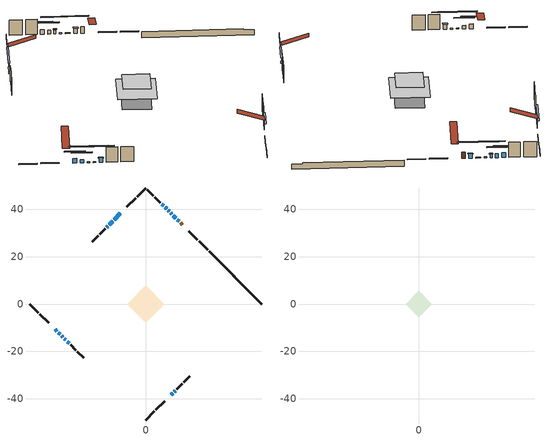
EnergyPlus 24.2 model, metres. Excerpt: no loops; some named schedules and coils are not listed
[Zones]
conditioned space
 floor adiabatic (AdiabaticFloorConstruction): -7.84,0 0,7.84 7.84,0 0,-7.84 z3.05
 floor foundation (Slab1 construction): -5.55,0.27 -0.27,5.55 5.55,-0.27 0.27,-5.55 z-1.37
 wall outside (RimJoist1 construction): 0,-49.04 3.66,-45.38 / -49.04,0 -45.38,-3.66 / 0,49.04 -3.66,45.38 / 26.18,22.86 22.52,26.52 z0.61:0.91
 wall outside (RimJoist2 construction): 4.32,-44.72 7.98,-41.06 / -44.72,-4.32 -41.06,-7.98 / -4.32,44.72 -7.98,41.06 / 21.86,27.18 18.2,30.84 z0.61:0.91
 wall outside (AdiabaticWallConstruction 1): 15.46,33.58 14.78,34.27 z0.61:2.64
 wall outside (AdiabaticWallConstruction): 14.12,34.92 13.38,35.66 / -10.72,38.32 -13.38,35.66 / -38.33,-10.72 -37.59,-11.46 / -14.03,35.01 -15.51,33.53 / -33.18,-15.86 -32.44,-16.6 / 7.55,41.49 6.81,42.23 z0.61:2.08; 10.72,-38.33 11.35,-37.69 / 12,-37.04 12.44,-36.61 z0.61:1.63; -36.93,-12.11 -36.19,-12.85 z0.61:1.65; 12.73,36.32 11.68,37.36 / 11.03,38.01 10.5,38.54 / -35.54,-13.5 -35.01,-14.03 / -34.36,-14.68 -33.83,-15.21 z0.61:0.92; -16.17,32.88 -16.54,32.5 z0.61:2.26; 9.85,39.19 9.47,39.57 z0.61:1.83; 8.81,40.23 8.2,40.84 z0.61:1.81
 wall outside (Wall1 construction): 13.09,-35.95 15.36,-33.68 / -31.78,-17.26 -29.52,-19.53 / -17.2,31.84 -19.47,29.57 / 6.15,42.89 3.88,45.16 z0.61:5.49
 wall outside (Wall2 construction): 16.02,-33.02 18.59,-30.45 / -28.86,-20.18 -26.29,-22.75 / -20.13,28.92 -22.7,26.35 / 3.23,45.82 0.66,48.39 z0.61:5.49
 wall foundation (FoundationWall1 construction): 26.84,22.2,-1.37 26.84,22.2,0.61 46.82,2.22,0.61 46.82,2.22,0.25 49.04,0,0.25 49.04,0,-1.37
 window (WindowConstruction): 14.12,34.92 13.38,35.66 z0.61:2.08
 window (WindowConstruction 6): -10.72,38.32 -13.38,35.66 z0.61:2.08
 window (WindowConstruction 7): 10.72,-38.32 11.35,-37.7 z0.61:1.62
 window (WindowConstruction 8): -38.32,-10.72 -37.59,-11.46 z0.61:2.08
 window (WindowConstruction 9): -36.93,-12.11 -36.19,-12.85 z0.61:1.65
 window (WindowConstruction 12): 12.73,36.32 11.68,37.36 z0.61:0.91
 window (WindowConstruction 13): 11.03,38.02 10.5,38.54 z0.61:0.91
 window (WindowConstruction 14): -35.54,-13.51 -35.01,-14.03 z0.61:0.91
 window (WindowConstruction 15): -34.36,-14.69 -33.84,-15.21 z0.61:0.91
 window (WindowConstruction 1): -14.03,35.01 -15.51,33.53 z0.61:2.08
 window (WindowConstruction 2): 12,-37.04 12.44,-36.61 z0.61:1.62
 window (WindowConstruction 3): -33.18,-15.86 -32.44,-16.6 z0.61:2.08
 window (WindowConstruction 10): -16.17,32.88 -16.54,32.5 z0.61:2.26
 window (WindowConstruction 11): 9.85,39.19 9.47,39.57 z0.61:1.83
 window (WindowConstruction 4): 8.81,40.23 8.2,40.84 z0.61:1.8
 window (WindowConstruction 5): 7.55,41.5 6.81,42.23 z0.61:2.08
 door (Door): 15.46,33.58 14.78,34.27 z0.61:2.64
 ceiling adiabatic (AdiabaticFloorConstruction): 0,-7.84 7.84,0 0,7.84 -7.84,0 z3.05
attic - vented
 floor to conditioned space (Floor1 construction Reversed): -5.54,0 0,5.54 5.54,0 0,-5.54 z5.49
 roof outside (Roof1 construction): 10.06,-38.98,5.49 4.66,-33.58,8.03 3.24,-35,8.03 8.64,-40.4,5.49; -38.98,-10.06,5.49 -33.58,-4.66,8.03 -35,-3.24,8.03 -40.4,-8.64,5.49; -10.06,38.98,5.49 -4.66,33.58,8.03 -3.24,35,8.03 -8.64,40.4,5.49; 16.12,32.92,5.49 10.72,27.52,8.03 12.14,26.1,8.03 17.54,31.5,5.49
shading: 13.24,35.8 14.26,34.78 14.55,35.07 13.53,36.09 z2.28; -15.08,33.96 -9.01,40.03 -9.3,40.32 -15.37,34.25 z4.49; 13.05,-35.99 9.01,-40.03 9.3,-40.32 13.34,-36.28 z4.04; -35.88,-13.16 -40.03,-9.01 -40.32,-9.3 -36.17,-13.45 z4.49; -34.49,-14.55 -38.64,-10.41 -38.93,-10.7 -34.78,-14.85 z4.06; 8.04,41 16.37,32.67 16.66,32.96 8.33,41.29 z6.07; 6.86,42.18 14.67,34.37 14.96,34.66 7.15,42.47 z6.07; -31.37,-17.67 -39.18,-9.86 -39.47,-10.16 -31.66,-17.96 z6.07; -30.19,-18.85 -38,-11.04 -38.29,-11.33 -30.48,-19.14 z6.07; -15.65,33.39 -13.89,35.15 -14.18,35.44 -15.94,33.68 z2.28; 12.58,-36.46 11.86,-37.18 12.15,-37.47 12.87,-36.76 z1.83; -32.3,-16.74 -33.32,-15.72 -33.61,-16.01 -32.59,-17.03 z2.28; -16.69,32.36 -16.02,33.02 -16.31,33.31 -16.98,32.65 z2.46; 9.33,39.71 9.99,39.05 10.28,39.34 9.62,40.01 z2.03; 6.5,42.54 10.52,38.52 10.81,38.82 6.79,42.83 z4.22; 5.1,43.94 9.25,39.79 9.54,40.08 5.4,44.23 z4.49
[Building]
Building 1: Terrain=Suburbs
[Site:Location]
Quebec Intl AP_QC: Latitude {deg}=46.8; Longitude {deg}=-71.38; Time Zone {hr}=-5; Elevation {m}=74; Keep Site Location Information=Yes
[Site:GroundTemperature:Shallow]
0.0108218, -2.24938, -2.43038, -1.3578, 2.94801, 7.23376, 10.9493, 13.303, 13.5029, 11.5886, 7.96783, 3.81355
[Site:WaterMainsTemperature]
Calculation Method=Schedule; Temperature Schedule=mains temperature schedule
[Material] Roughness=Rough; Thermal Absorptance=0.9
Name | Thickness {m} | Conductivity {W/m-K} | Density {kg/m3} | Specific Heat {J/kg-K} | Solar Absorptance | Visible Absorptance
asphalt or fiberglass shingles | 0.00635 | 0.162714 | 1121.4 | 1465.45 | 0.4 | 0.4
ceiling loosefill ins | 0.169333 | 0.0480833 | 16.02 | 1046.75 | 0.7 | 0.7
ceiling stud and cavity | 0.1397 | 0.079977 | 65.682 | 1177.47 | 0.7 | 0.7
concrete 4.0 in. | 0.1016 | 1.803125 | 2242.8 | 837.4 | 0.7 | 0.7
concrete 8.0 in. | 0.2032 | 1.803125 | 2242.8 | 837.4 | 0.7 | 0.7
door material | 0.04445 | 0.0451087 | 512.64 | 1214.23 | 0.7 | 0.7
exterior vertical ins | 0.0483764 | 0.029427 | 32.04 | 1214.23 | 0.7 | 0.7
floor covering | 0.0127 | 0.0433444 | 54.468 | 1339.84 | 0.6 | 0.6
floor rigid ins; wall rigid ins | 0.512978 | 0.029427 | 32.04 | 1214.23 | 0.7 | 0.7
floor stud and cavity | 0.1397 | 1.75129 | 37.0049 | 1207.88 | 0.7 | 0.7
furniture material conditioned space 1 | 0.1524 | 0.115458 | 640.8 | 1214.23 | 0.6 | 0.6
gypsum board | 0.0127 | 0.160291 | 801 | 837.4 | 0.6 | 0.6
gypsum board 1 | 0.0127 | 0.160291 | 801 | 837.4 | 0.7 | 0.7
osb sheathing 0.5 in. | 0.0127 | 0.115458 | 512.64 | 1214.23 | 0.7 | 0.7
osb sheathing 0.75 in. | 0.01905 | 0.115458 | 512.64 | 1214.23 | 0.7 | 0.7
osb sheathing 2.0 in. | 0.0508 | 0.115458 | 512.64 | 1214.23 | 0.7 | 0.7
rim joist stud and cavity | 0.0508 | 0.042578 | 125.044 | 1163.47 | 0.6 | 0.6
rim joist stud and cavity 1 | 0.0508 | 0.0322138 | 125.044 | 1163.47 | 0.6 | 0.6
wall stud and cavity | 0.1397 | 0.0906725 | 139.0536 | 1170.24 | 0.7 | 0.7
wall stud and cavity 1 | 0.1397 | 0.09367 | 139.0536 | 1170.24 | 0.7 | 0.7
wall stud and cavity 2 | 0.0889 | 0.380278 | 52.3479 | 1209.89 | 0.7 | 0.7
wall stud and cavity 3 | 0.0889 | 0.391764 | 83.0341 | 1211.67 | 0.7 | 0.7
wood siding | 0.0254 | 0.102417 | 544.68 | 1172.36 | 0.4 | 0.4
wood siding 1; wood siding 2; wood siding 3 | 0.0254 | 0.102417 | 544.68 | 1172.36 | 0.7 | 0.7
[WindowMaterial:SimpleGlazingSystem]
Name | U-Factor {W/m2-K} | Solar Heat Gain Coefficient
WindowMaterial | 5.45542 | 0.68
WindowMaterial 1 | 4.97506 | 0.58
WindowMaterial 2 | 5.2794 | 0.64
WindowMaterial 3 | 5.67857 | 0.72
WindowMaterial 4 | 5.22717 | 0.63
WindowMaterial 5 | 5.31915 | 0.65
WindowMaterial 6 | 6.70685 | 0.75
WindowMaterial 7 | 6.73808 | 0.74
WindowMaterial 8 | 4.09497 | 0.39
WindowMaterial 9 | 2.76008 | 0.21
[Construction]
AdiabaticFloorConstruction: floor stud and cavity, floor rigid ins, osb sheathing 0.75 in., floor covering
AdiabaticWallConstruction: wood siding 2, wall rigid ins, wall stud and cavity 2, gypsum board
AdiabaticWallConstruction 1: wood siding 3, wall rigid ins, wall stud and cavity 2, gypsum board
Door: door material
Floor1 construction Reversed: gypsum board, ceiling stud and cavity, ceiling loosefill ins
FoundationWall1 construction: concrete 8.0 in., gypsum board 1
furniture construction conditioned space 1: furniture material conditioned space 1
PartitionWallConstruction: gypsum board, wall stud and cavity 3, gypsum board
RimJoist1 construction: wood siding 1, osb sheathing 2.0 in., rim joist stud and cavity
RimJoist2 construction: wood siding 1, osb sheathing 2.0 in., rim joist stud and cavity 1
Roof1 construction: asphalt or fiberglass shingles
Slab1 construction: concrete 4.0 in.
Wall1 construction: wood siding, osb sheathing 0.5 in., wall stud and cavity, gypsum board
Wall2 construction: wood siding, osb sheathing 0.5 in., wall stud and cavity 1, gypsum board
WindowConstruction; WindowConstruction 1; WindowConstruction 3; WindowConstruction 5; WindowConstruction 8: WindowMaterial
WindowConstruction 10: WindowMaterial 6
WindowConstruction 11: WindowMaterial 7
WindowConstruction 12; WindowConstruction 14: WindowMaterial 8
WindowConstruction 13; WindowConstruction 15: WindowMaterial 9
WindowConstruction 2: WindowMaterial 1
WindowConstruction 4: WindowMaterial 2
WindowConstruction 6: WindowMaterial 3
WindowConstruction 7: WindowMaterial 4
WindowConstruction 9: WindowMaterial 5
[Zone] Multiplier=1; Part of Total Floor Area=Yes
Name | Volume {m3}
attic - vented | 25.3944
conditioned space | 450.9
[Space]
Name | Zone | Volume {m3}
attic - vented 1 | attic - vented | 25.3944
conditioned space 1 | conditioned space | 450.9
[ZoneInfiltration:EffectiveLeakageArea]
infil attic - vented 1: Zone or Space=attic - vented 1; Schedule=Always On Discrete; Effective Air Leakage Area {cm2}=2269.29; Stack Coefficient=0.000176994; Wind Coefficient=8.98876e-06
[ZoneMixing]
whole house fan mix: Zone or Space=attic - vented; Schedule=Always On Continuous; Design Flow Rate Calculation Method=Flow/Zone; Design Flow Rate {m3/s}=0; Source Zone or Space=conditioned space
[SurfaceProperty:ExposedFoundationPerimeter]
Slab1: Exposed Perimeter Calculation Method=TotalExposedPerimeter; Total Exposed Perimeter {m}=31.4
[InternalMass] Zone or ZoneList=conditioned space; Space or SpaceList=conditioned space 1
Name | Construction | Surface Area {m2}
furniture mass conditioned space 1 | furniture construction conditioned space 1 | 73.7598
partition wall mass | PartitionWallConstruction | 184.4
[Lights]
interior lighting: Zone or ZoneList or Space or SpaceList=conditioned space 1; Schedule=interior lighting schedule; Design Level Calculation Method=LightingLevel; Lighting Level {W}=343.2; Return Air Fraction=0; Fraction Radiant=0.6; Fraction Visible=0.2; Fraction Replaceable=1
[People]
occupants: Zone or ZoneList or Space or SpaceList=conditioned space 1; Number of People Schedule=occupants schedule; Number of People Calculation Method=People; Number of People=3; Fraction Radiant=0.314171; Sensible Heat Fraction=0.56303; Activity Level Schedule=occupants activity schedule; Carbon Dioxide Generation Rate {m3/s-W}=0; Enable ASHRAE 55 Comfort Warnings=No; Mean Radiant Temperature Calculation Type=EnclosureAveraged
[ElectricEquipment] Zone or ZoneList or Space or SpaceList=conditioned space 1; Design Level Calculation Method=EquipmentLevel
Name | Schedule | Design Level {W} | Fraction Latent | Fraction Radiant | Fraction Lost
clothes dryer | clothes dryer schedule | 140.772 | 0.015 | 0.081 | 0.85
clothes washer | clothes washer schedule | 32.1985 | 0.03 | 0.162 | 0.7
cooking range | cooking range schedule | 215.147 | 0.08 | 0.432 | 0.2
dishwasher | dishwasher schedule | 66.8632 | 0.3 | 0.18 | 0.4
fridge | fridge schedule | 72.9452 | 0 | 0.6 | 0
mech vent house fan | mech vent house fan schedule | 0 | 0 | 0 | 1
mech vent house fan cfis | mech vent house fan cfis schedule | 0 | 0 | 0 | 0
mech vent range fan 0 | mech vent range fan 0 schedule | 57 | 0 | 0 | 1
misc plug loads | misc plug loads schedule | 494.7 | 0.045 | 0.513 | 0.1
whole house fan | Always On Discrete | 0 | 0 | 0 | 1
[OtherEquipment] Zone or ZoneList or Space or SpaceList=conditioned space 1; Design Level Calculation Method=EquipmentLevel
Name | Fuel Type | Schedule | Design Level {W} | Fraction Latent | Fraction Radiant | Fraction Lost
clothes dryer 1 | Electricity | clothes dryer schedule | 0 | 0.015 | 0.081 | 0.85
cooking range 1 | Electricity | cooking range schedule | 0 | 0.08 | 0.432 | 0.2
general water use latent | None | general water use schedule | 62.594 | 1 | 0 | 0
general water use sensible | None | general water use schedule | -61.6891 | 0 | 0.6 | 0
mech vent house fan latent load | None | Always On Discrete | 0 | 1 | 0 | 0
mech vent house fan sensible load | None | Always On Discrete | 0 | 0 | 0 | 0
water heater energy adjustment1 | Electricity | Always On Discrete | 0.01 | 0 | 0 | 1
[ZoneInfiltration:DesignFlowRate] Zone or ZoneList or Space or SpaceList=conditioned space 1; Schedule=Always On Discrete; Design Flow Rate Calculation Method=Flow/Zone; Design Flow Rate {m3/s}=0
infil flow; natural vent flow; whole house fan flow
[ZoneControl:Thermostat]
conditioned space Thermostat: Zone or ZoneList=conditioned space; Control Type Schedule=conditioned space Thermostat Schedule; Control 1=conditioned space temperature setpoint; Temperature Difference Between Cutout And Setpoint {deltaC}=0
[ThermostatSetpoint:DualSetpoint]
conditioned space temperature setpoint: Heating Setpoint Temperature Schedule=heating setpoint; Cooling Setpoint Temperature Schedule=cooling setpoint
[AirLoopHVAC:UnitarySystem]
unit heater unitary system: Control Type=Load; Controlling Zone or Thermostat Location=conditioned space; Dehumidification Control Type=None; Availability Schedule=Always On Discrete; Supply Fan=unit heater supply fan; Fan Placement=BlowThrough; Supply Air Fan Operating Mode Schedule=unit heater auto fan schedule; Heating Coil=unit heater htg coil; DX Heating Coil Sizing Ratio=1; Use DOAS DX Cooling Coil=No; Minimum Supply Air Temperature {C}=2; Latent Load Control=SensibleOnlyLoadControl; Cooling Supply Air Flow Rate Method=None; Heating Supply Air Flow Rate Method=SupplyAirFlowRate; Heating Supply Air Flow Rate {m3/s}=0.00141584; No Load Supply Air Flow Rate Method=SupplyAirFlowRate; No Load Supply Air Flow Rate {m3/s}=0; No Load Supply Air Flow Rate Control Set To Low Speed=Yes; Maximum Supply Air Temperature {C}=48.8889; Maximum Outdoor Dry-Bulb Temperature for Supplemental Heater Operation {C}=21; Ancillary On-Cycle Electric Power {W}=0; Ancillary Off-Cycle Electric Power {W}=0
[Zone equipment]
conditioned space: electric baseboard, unit heater unitary system
[Foundation:Kiva]
Foundation Kiva 1: Initial Indoor Air Temperature {C}=18; Wall Height Above Grade {m}=0.609996; Wall Depth Below Slab {m}=0.2032; Custom Block Material Name 1=exterior vertical ins; Custom Block Depth 1 {m}=1.98001; Custom Block X Position 1 {m}=0.2159; Custom Block Z Position 1 {m}=0
[Foundation:Kiva:Settings]
Soil Conductivity {W/m-K}=0.849921; Soil Density {kg/m3}=1842.3; Soil Specific Heat {J/kg-K}=418.7; Ground Solar Absorptivity=0.9; Ground Thermal Absorptivity=0.9; Ground Surface Roughness {m}=0.03; Far-Field Width {m}=40; Deep-Ground Boundary Condition=ZeroFlux; Deep-Ground Depth {m}=40; Minimum Cell Dimension {m}=0.2; Maximum Cell Growth Coefficient=3; Simulation Timestep=Timestep
[Exterior:Lights]
exterior lighting: Schedule=exterior lighting schedule; Design Level {W}=75.6
[EnergyManagementSystem:Sensor] Output:Variable or Output:Meter Index Key=conditioned space
Name | Output:Variable or Output:Meter
conditioned_space_clg_unmet_s | Zone Cooling Setpoint Not Met Time
conditioned_space_htg_unmet_s | Zone Heating Setpoint Not Met Time
fridge_tin_s; tin_s; tin_s_1 | Zone Mean Air Temperature
tout_s | Zone Outdoor Air Drybulb Temperature
win_s | Zone Air Humidity Ratio
[Schedule:Constant]
Name | Hourly Value
Always On Continuous; mech vent house fan schedule; mech vent house fan cfis schedule; Always On Discrete | 1
occupants activity schedule | 117.228
fridge schedule; unit heater auto fan schedule | 0
[Schedule:Week:Daily]
interior lighting schedule Week Rule - Jan1-Jan27: interior lighting schedule day, interior lighting schedule day, interior lighting schedule day, interior lighting schedule day, interior lighting schedule day, interior lighting schedule day, interior lighting schedule day, interior lighting schedule default day, interior lighting schedule default day, interior lighting schedule default day, interior lighting schedule default day, interior lighting schedule default day
interior lighting schedule Week Rule - Jan28-Feb3: interior lighting schedule day, interior lighting schedule day, interior lighting schedule day, interior lighting schedule day, interior lighting schedule day 1, interior lighting schedule day 1, interior lighting schedule day 1, interior lighting schedule default day, interior lighting schedule default day, interior lighting schedule default day, interior lighting schedule default day, interior lighting schedule default day
interior lighting schedule Week Rule - Feb4-Feb24: interior lighting schedule day 1, interior lighting schedule day 1, interior lighting schedule day 1, interior lighting schedule day 1, interior lighting schedule day 1, interior lighting schedule day 1, interior lighting schedule day 1, interior lighting schedule default day, interior lighting schedule default day, interior lighting schedule default day, interior lighting schedule default day, interior lighting schedule default day
interior lighting schedule Week Rule - Feb25-Mar3: interior lighting schedule day 1, interior lighting schedule day 1, interior lighting schedule day 1, interior lighting schedule day 1, interior lighting schedule day 2, interior lighting schedule day 2, interior lighting schedule day 2, interior lighting schedule default day, interior lighting schedule default day, interior lighting schedule default day, interior lighting schedule default day, interior lighting schedule default day
interior lighting schedule Week Rule - Mar4-Mar31: interior lighting schedule day 2, interior lighting schedule day 2, interior lighting schedule day 2, interior lighting schedule day 2, interior lighting schedule day 2, interior lighting schedule day 2, interior lighting schedule day 2, interior lighting schedule default day, interior lighting schedule default day, interior lighting schedule default day, interior lighting schedule default day, interior lighting schedule default day
interior lighting schedule Week Rule - Apr1-Apr28: interior lighting schedule day 3, interior lighting schedule day 3, interior lighting schedule day 3, interior lighting schedule day 3, interior lighting schedule day 3, interior lighting schedule day 3, interior lighting schedule day 3, interior lighting schedule default day, interior lighting schedule default day, interior lighting schedule default day, interior lighting schedule default day, interior lighting schedule default day
interior lighting schedule Week Rule - Apr29-May5: interior lighting schedule day 3, interior lighting schedule day 3, interior lighting schedule day 4, interior lighting schedule day 4, interior lighting schedule day 4, interior lighting schedule day 4, interior lighting schedule day 4, interior lighting schedule default day, interior lighting schedule default day, interior lighting schedule default day, interior lighting schedule default day, interior lighting schedule default day
interior lighting schedule Week Rule - May6-May26: interior lighting schedule day 4, interior lighting schedule day 4, interior lighting schedule day 4, interior lighting schedule day 4, interior lighting schedule day 4, interior lighting schedule day 4, interior lighting schedule day 4, interior lighting schedule default day, interior lighting schedule default day, interior lighting schedule default day, interior lighting schedule default day, interior lighting schedule default day
interior lighting schedule Week Rule - May27-Jun2: interior lighting schedule day 4, interior lighting schedule day 4, interior lighting schedule day 4, interior lighting schedule day 4, interior lighting schedule day 4, interior lighting schedule day 5, interior lighting schedule day 5, interior lighting schedule default day, interior lighting schedule default day, interior lighting schedule default day, interior lighting schedule default day, interior lighting schedule default day
interior lighting schedule Week Rule - Jun3-Jun30: interior lighting schedule day 5, interior lighting schedule day 5, interior lighting schedule day 5, interior lighting schedule day 5, interior lighting schedule day 5, interior lighting schedule day 5, interior lighting schedule day 5, interior lighting schedule default day, interior lighting schedule default day, interior lighting schedule default day, interior lighting schedule default day, interior lighting schedule default day
interior lighting schedule Week Rule - Jul1-Jul28: interior lighting schedule day 6, interior lighting schedule day 6, interior lighting schedule day 6, interior lighting schedule day 6, interior lighting schedule day 6, interior lighting schedule day 6, interior lighting schedule day 6, interior lighting schedule default day, interior lighting schedule default day, interior lighting schedule default day, interior lighting schedule default day, interior lighting schedule default day
interior lighting schedule Week Rule - Jul29-Aug4: interior lighting schedule day 6, interior lighting schedule day 6, interior lighting schedule day 6, interior lighting schedule day 7, interior lighting schedule day 7, interior lighting schedule day 7, interior lighting schedule day 7, interior lighting schedule default day, interior lighting schedule default day, interior lighting schedule default day, interior lighting schedule default day, interior lighting schedule default day
interior lighting schedule Week Rule - Aug5-Aug25: interior lighting schedule day 7, interior lighting schedule day 7, interior lighting schedule day 7, interior lighting schedule day 7, interior lighting schedule day 7, interior lighting schedule day 7, interior lighting schedule day 7, interior lighting schedule default day, interior lighting schedule default day, interior lighting schedule default day, interior lighting schedule default day, interior lighting schedule default day
interior lighting schedule Week Rule - Aug26-Sep1: interior lighting schedule day 7, interior lighting schedule day 7, interior lighting schedule day 7, interior lighting schedule day 7, interior lighting schedule day 7, interior lighting schedule day 7, interior lighting schedule day 8, interior lighting schedule default day, interior lighting schedule default day, interior lighting schedule default day, interior lighting schedule default day, interior lighting schedule default day
interior lighting schedule Week Rule - Sep2-Sep29: interior lighting schedule day 8, interior lighting schedule day 8, interior lighting schedule day 8, interior lighting schedule day 8, interior lighting schedule day 8, interior lighting schedule day 8, interior lighting schedule day 8, interior lighting schedule default day, interior lighting schedule default day, interior lighting schedule default day, interior lighting schedule default day, interior lighting schedule default day
interior lighting schedule Week Rule - Sep30-Oct6: interior lighting schedule day 8, interior lighting schedule day 9, interior lighting schedule day 9, interior lighting schedule day 9, interior lighting schedule day 9, interior lighting schedule day 9, interior lighting schedule day 9, interior lighting schedule default day, interior lighting schedule default day, interior lighting schedule default day, interior lighting schedule default day, interior lighting schedule default day
interior lighting schedule Week Rule - Oct7-Oct27: interior lighting schedule day 9, interior lighting schedule day 9, interior lighting schedule day 9, interior lighting schedule day 9, interior lighting schedule day 9, interior lighting schedule day 9, interior lighting schedule day 9, interior lighting schedule default day, interior lighting schedule default day, interior lighting schedule default day, interior lighting schedule default day, interior lighting schedule default day
interior lighting schedule Week Rule - Oct28-Nov3: interior lighting schedule day 9, interior lighting schedule day 9, interior lighting schedule day 9, interior lighting schedule day 9, interior lighting schedule day 10, interior lighting schedule day 10, interior lighting schedule day 10, interior lighting schedule default day, interior lighting schedule default day, interior lighting schedule default day, interior lighting schedule default day, interior lighting schedule default day
interior lighting schedule Week Rule - Nov4-Nov24: interior lighting schedule day 10, interior lighting schedule day 10, interior lighting schedule day 10, interior lighting schedule day 10, interior lighting schedule day 10, interior lighting schedule day 10, interior lighting schedule day 10, interior lighting schedule default day, interior lighting schedule default day, interior lighting schedule default day, interior lighting schedule default day, interior lighting schedule default day
interior lighting schedule Week Rule - Nov25-Dec1: interior lighting schedule day 10, interior lighting schedule day 10, interior lighting schedule day 10, interior lighting schedule day 10, interior lighting schedule day 10, interior lighting schedule day 10, interior lighting schedule day 11, interior lighting schedule default day, interior lighting schedule default day, interior lighting schedule default day, interior lighting schedule default day, interior lighting schedule default day
interior lighting schedule Week Rule - Dec2-Dec31: interior lighting schedule day 11, interior lighting schedule day 11, interior lighting schedule day 11, interior lighting schedule day 11, interior lighting schedule day 11, interior lighting schedule day 11, interior lighting schedule day 11, interior lighting schedule default day, interior lighting schedule default day, interior lighting schedule default day, interior lighting schedule default day, interior lighting schedule default day
occupants schedule Week Rule - Jan1-Dec31: occupants schedule day, occupants schedule day, occupants schedule day, occupants schedule day, occupants schedule day, occupants schedule day, occupants schedule day, occupants schedule default day, occupants schedule default day, occupants schedule default day, occupants schedule default day, occupants schedule default day
clothes dryer schedule Week Rule - Jan1-Dec31: clothes dryer schedule day, clothes dryer schedule day, clothes dryer schedule day, clothes dryer schedule day, clothes dryer schedule day, clothes dryer schedule day, clothes dryer schedule day, clothes dryer schedule default day, clothes dryer schedule default day, clothes dryer schedule default day, clothes dryer schedule default day, clothes dryer schedule default day
clothes washer schedule Week Rule - Jan1-Dec31: clothes washer schedule day, clothes washer schedule day, clothes washer schedule day, clothes washer schedule day, clothes washer schedule day, clothes washer schedule day, clothes washer schedule day, clothes washer schedule default day, clothes washer schedule default day, clothes washer schedule default day, clothes washer schedule default day, clothes washer schedule default day
cooking range schedule Week Rule - Jan1-Dec31: cooking range schedule day, cooking range schedule day, cooking range schedule day, cooking range schedule day, cooking range schedule day, cooking range schedule day, cooking range schedule day, cooking range schedule default day, cooking range schedule default day, cooking range schedule default day, cooking range schedule default day, cooking range schedule default day
dishwasher schedule Week Rule - Jan1-Dec31: dishwasher schedule day, dishwasher schedule day, dishwasher schedule day, dishwasher schedule day, dishwasher schedule day, dishwasher schedule day, dishwasher schedule day, dishwasher schedule default day, dishwasher schedule default day, dishwasher schedule default day, dishwasher schedule default day, dishwasher schedule default day
mech vent range fan 0 schedule Week Rule - Jan1-Dec31: mech vent range fan 0 schedule day, mech vent range fan 0 schedule day, mech vent range fan 0 schedule day, mech vent range fan 0 schedule day, mech vent range fan 0 schedule day, mech vent range fan 0 schedule day, mech vent range fan 0 schedule day, mech vent range fan 0 schedule default day, mech vent range fan 0 schedule default day, mech vent range fan 0 schedule default day, mech vent range fan 0 schedule default day, mech vent range fan 0 schedule default day
misc plug loads schedule Week Rule - Jan1-Dec31: misc plug loads schedule day, misc plug loads schedule day, misc plug loads schedule day, misc plug loads schedule day, misc plug loads schedule day, misc plug loads schedule day, misc plug loads schedule day, misc plug loads schedule default day, misc plug loads schedule default day, misc plug loads schedule default day, misc plug loads schedule default day, misc plug loads schedule default day
general water use schedule Week Rule - Jan1-Dec31: general water use schedule day, general water use schedule day, general water use schedule day, general water use schedule day, general water use schedule day, general water use schedule day, general water use schedule day, general water use schedule default day, general water use schedule default day, general water use schedule default day, general water use schedule default day, general water use schedule default day
exterior lighting schedule Week Rule - Jan1-Jan27: exterior lighting schedule day, exterior lighting schedule day, exterior lighting schedule day, exterior lighting schedule day, exterior lighting schedule day, exterior lighting schedule day, exterior lighting schedule day, exterior lighting schedule default day, exterior lighting schedule default day, exterior lighting schedule default day, exterior lighting schedule default day, exterior lighting schedule default day
exterior lighting schedule Week Rule - Jan28-Feb3: exterior lighting schedule day, exterior lighting schedule day, exterior lighting schedule day, exterior lighting schedule day, exterior lighting schedule day 1, exterior lighting schedule day 1, exterior lighting schedule day 1, exterior lighting schedule default day, exterior lighting schedule default day, exterior lighting schedule default day, exterior lighting schedule default day, exterior lighting schedule default day
exterior lighting schedule Week Rule - Feb4-Feb24: exterior lighting schedule day 1, exterior lighting schedule day 1, exterior lighting schedule day 1, exterior lighting schedule day 1, exterior lighting schedule day 1, exterior lighting schedule day 1, exterior lighting schedule day 1, exterior lighting schedule default day, exterior lighting schedule default day, exterior lighting schedule default day, exterior lighting schedule default day, exterior lighting schedule default day
exterior lighting schedule Week Rule - Feb25-Mar3: exterior lighting schedule day 1, exterior lighting schedule day 1, exterior lighting schedule day 1, exterior lighting schedule day 1, exterior lighting schedule day 2, exterior lighting schedule day 2, exterior lighting schedule day 2, exterior lighting schedule default day, exterior lighting schedule default day, exterior lighting schedule default day, exterior lighting schedule default day, exterior lighting schedule default day
exterior lighting schedule Week Rule - Mar4-Mar31: exterior lighting schedule day 2, exterior lighting schedule day 2, exterior lighting schedule day 2, exterior lighting schedule day 2, exterior lighting schedule day 2, exterior lighting schedule day 2, exterior lighting schedule day 2, exterior lighting schedule default day, exterior lighting schedule default day, exterior lighting schedule default day, exterior lighting schedule default day, exterior lighting schedule default day
exterior lighting schedule Week Rule - Apr1-Apr28: exterior lighting schedule day 3, exterior lighting schedule day 3, exterior lighting schedule day 3, exterior lighting schedule day 3, exterior lighting schedule day 3, exterior lighting schedule day 3, exterior lighting schedule day 3, exterior lighting schedule default day, exterior lighting schedule default day, exterior lighting schedule default day, exterior lighting schedule default day, exterior lighting schedule default day
exterior lighting schedule Week Rule - Apr29-May5: exterior lighting schedule day 3, exterior lighting schedule day 3, exterior lighting schedule day 4, exterior lighting schedule day 4, exterior lighting schedule day 4, exterior lighting schedule day 4, exterior lighting schedule day 4, exterior lighting schedule default day, exterior lighting schedule default day, exterior lighting schedule default day, exterior lighting schedule default day, exterior lighting schedule default day
exterior lighting schedule Week Rule - May6-May26: exterior lighting schedule day 4, exterior lighting schedule day 4, exterior lighting schedule day 4, exterior lighting schedule day 4, exterior lighting schedule day 4, exterior lighting schedule day 4, exterior lighting schedule day 4, exterior lighting schedule default day, exterior lighting schedule default day, exterior lighting schedule default day, exterior lighting schedule default day, exterior lighting schedule default day
exterior lighting schedule Week Rule - May27-Jun2: exterior lighting schedule day 4, exterior lighting schedule day 4, exterior lighting schedule day 4, exterior lighting schedule day 4, exterior lighting schedule day 4, exterior lighting schedule day 5, exterior lighting schedule day 5, exterior lighting schedule default day, exterior lighting schedule default day, exterior lighting schedule default day, exterior lighting schedule default day, exterior lighting schedule default day
exterior lighting schedule Week Rule - Jun3-Jun30: exterior lighting schedule day 5, exterior lighting schedule day 5, exterior lighting schedule day 5, exterior lighting schedule day 5, exterior lighting schedule day 5, exterior lighting schedule day 5, exterior lighting schedule day 5, exterior lighting schedule default day, exterior lighting schedule default day, exterior lighting schedule default day, exterior lighting schedule default day, exterior lighting schedule default day
exterior lighting schedule Week Rule - Jul1-Jul28: exterior lighting schedule day 6, exterior lighting schedule day 6, exterior lighting schedule day 6, exterior lighting schedule day 6, exterior lighting schedule day 6, exterior lighting schedule day 6, exterior lighting schedule day 6, exterior lighting schedule default day, exterior lighting schedule default day, exterior lighting schedule default day, exterior lighting schedule default day, exterior lighting schedule default day
exterior lighting schedule Week Rule - Jul29-Aug4: exterior lighting schedule day 6, exterior lighting schedule day 6, exterior lighting schedule day 6, exterior lighting schedule day 7, exterior lighting schedule day 7, exterior lighting schedule day 7, exterior lighting schedule day 7, exterior lighting schedule default day, exterior lighting schedule default day, exterior lighting schedule default day, exterior lighting schedule default day, exterior lighting schedule default day
exterior lighting schedule Week Rule - Aug5-Aug25: exterior lighting schedule day 7, exterior lighting schedule day 7, exterior lighting schedule day 7, exterior lighting schedule day 7, exterior lighting schedule day 7, exterior lighting schedule day 7, exterior lighting schedule day 7, exterior lighting schedule default day, exterior lighting schedule default day, exterior lighting schedule default day, exterior lighting schedule default day, exterior lighting schedule default day
exterior lighting schedule Week Rule - Aug26-Sep1: exterior lighting schedule day 7, exterior lighting schedule day 7, exterior lighting schedule day 7, exterior lighting schedule day 7, exterior lighting schedule day 7, exterior lighting schedule day 7, exterior lighting schedule day 8, exterior lighting schedule default day, exterior lighting schedule default day, exterior lighting schedule default day, exterior lighting schedule default day, exterior lighting schedule default day
[Schedule:Year]
interior lighting schedule: interior lighting schedule Week Rule - Jan1-Jan27, 1, 1, 1, 27, interior lighting schedule Week Rule - Jan28-Feb3, 1, 28, 2, 3, interior lighting schedule Week Rule - Feb4-Feb24, 2, 4, 2, 24, interior lighting schedule Week Rule - Feb25-Mar3, 2, 25, 3, 3, interior lighting schedule Week Rule - Mar4-Mar31, 3, 4, 3, 31, interior lighting schedule Week Rule - Apr1-Apr28, 4, 1, 4, 28, interior lighting schedule Week Rule - Apr29-May5, 4, 29, 5, 5, interior lighting schedule Week Rule - May6-May26, 5, 6, 5, 26, interior lighting schedule Week Rule - May27-Jun2, 5, 27, 6, 2, interior lighting schedule Week Rule - Jun3-Jun30, 6, 3, 6, 30, interior lighting schedule Week Rule - Jul1-Jul28, 7, 1, 7, 28, interior lighting schedule Week Rule - Jul29-Aug4, 7, 29, 8, 4, interior lighting schedule Week Rule - Aug5-Aug25, 8, 5, 8, 25, interior lighting schedule Week Rule - Aug26-Sep1, 8, 26, 9, 1, interior lighting schedule Week Rule - Sep2-Sep29, 9, 2, 9, 29, interior lighting schedule Week Rule - Sep30-Oct6, 9, 30, 10, 6, interior lighting schedule Week Rule - Oct7-Oct27, 10, 7, 10, 27, interior lighting schedule Week Rule - Oct28-Nov3, 10, 28, 11, 3, interior lighting schedule Week Rule - Nov4-Nov24, 11, 4, 11, 24, interior lighting schedule Week Rule - Nov25-Dec1, 11, 25, 12, 1, interior lighting schedule Week Rule - Dec2-Dec31, 12, 2, 12, 31
occupants schedule: occupants schedule Week Rule - Jan1-Dec31, 1, 1, 12, 31
clothes dryer schedule: clothes dryer schedule Week Rule - Jan1-Dec31, 1, 1, 12, 31
clothes washer schedule: clothes washer schedule Week Rule - Jan1-Dec31, 1, 1, 12, 31
cooking range schedule: cooking range schedule Week Rule - Jan1-Dec31, 1, 1, 12, 31
dishwasher schedule: dishwasher schedule Week Rule - Jan1-Dec31, 1, 1, 12, 31
mech vent range fan 0 schedule: mech vent range fan 0 schedule Week Rule - Jan1-Dec31, 1, 1, 12, 31
misc plug loads schedule: misc plug loads schedule Week Rule - Jan1-Dec31, 1, 1, 12, 31
general water use schedule: general water use schedule Week Rule - Jan1-Dec31, 1, 1, 12, 31
exterior lighting schedule: exterior lighting schedule Week Rule - Jan1-Jan27, 1, 1, 1, 27, exterior lighting schedule Week Rule - Jan28-Feb3, 1, 28, 2, 3, exterior lighting schedule Week Rule - Feb4-Feb24, 2, 4, 2, 24, exterior lighting schedule Week Rule - Feb25-Mar3, 2, 25, 3, 3, exterior lighting schedule Week Rule - Mar4-Mar31, 3, 4, 3, 31, exterior lighting schedule Week Rule - Apr1-Apr28, 4, 1, 4, 28, exterior lighting schedule Week Rule - Apr29-May5, 4, 29, 5, 5, exterior lighting schedule Week Rule - May6-May26, 5, 6, 5, 26, exterior lighting schedule Week Rule - May27-Jun2, 5, 27, 6, 2, exterior lighting schedule Week Rule - Jun3-Jun30, 6, 3, 6, 30, exterior lighting schedule Week Rule - Jul1-Jul28, 7, 1, 7, 28, exterior lighting schedule Week Rule - Jul29-Aug4, 7, 29, 8, 4, exterior lighting schedule Week Rule - Aug5-Aug25, 8, 5, 8, 25, exterior lighting schedule Week Rule - Aug26-Sep1, 8, 26, 9, 1, exterior lighting schedule Week Rule - Sep2-Sep29, 9, 2, 9, 29, exterior lighting schedule Week Rule - Sep30-Oct6, 9, 30, 10, 6, exterior lighting schedule Week Rule - Oct7-Oct27, 10, 7, 10, 27, exterior lighting schedule Week Rule - Oct28-Nov3, 10, 28, 11, 3, exterior lighting schedule Week Rule - Nov4-Nov24, 11, 4, 11, 24, exterior lighting schedule Week Rule - Nov25-Dec1, 11, 25, 12, 1, exterior lighting schedule Week Rule - Dec2-Dec31, 12, 2, 12, 31
[Schedule:Compact]
conditioned space Thermostat Schedule: Through: 12/31, For: AllDays, Until: 24:00, 4
mains temperature schedule: Through: 01/01, For: AllDays, Until: 24:00, 5.175, Through: 01/02, For: AllDays, Until: 24:00, 5.10167, Through: 01/03, For: AllDays, Until: 24:00, 5.02889, Through: 01/04, For: AllDays, Until: 24:00, 4.95778, Through: 01/05, For: AllDays, Until: 24:00, 4.88778, Through: 01/06, For: AllDays, Until: 24:00, 4.81833, Through: 01/07, For: AllDays, Until: 24:00, 4.75056, Through: 01/08, For: AllDays, Until: 24:00, 4.68389, Through: 01/09, For: AllDays, Until: 24:00, 4.61833, Through: 01/10, For: AllDays, Until: 24:00, 4.55389, Through: 01/11, For: AllDays, Until: 24:00, 4.49056, Through: 01/12, For: AllDays, Until: 24:00, 4.42889, Through: 01/13, For: AllDays, Until: 24:00, 4.36778, Through: 01/14, For: AllDays, Until: 24:00, 4.30889, Through: 01/15, For: AllDays, Until: 24:00, 4.25056, Through: 01/16, For: AllDays, Until: 24:00, 4.19389, Through: 01/17, For: AllDays, Until: 24:00, 4.13833, Through: 01/18, For: AllDays, Until: 24:00, 4.08444, Through: 01/19, For: AllDays, Until: 24:00, 4.03167, Through: 01/20, For: AllDays, Until: 24:00, 3.98056, Through: 01/21, For: AllDays, Until: 24:00, 3.93056, Through: 01/22, For: AllDays, Until: 24:00, 3.88222, Through: 01/23, For: AllDays, Until: 24:00, 3.835, Through: 01/24, For: AllDays, Until: 24:00, 3.78944, Through: 01/25, For: AllDays, Until: 24:00, 3.74556, Through: 01/26, For: AllDays, Until: 24:00, 3.70278, Through: 01/27, For: AllDays, Until: 24:00, 3.66167, Through: 01/28, For: AllDays, Until: 24:00, 3.62167, Through: 01/29, For: AllDays, Until: 24:00, 3.58389, Through: 01/30, For: AllDays, Until: 24:00, 3.54722, Through: 01/31, For: AllDays, Until: 24:00, 3.51167, Through: 02/01, For: AllDays, Until: 24:00, 3.47833, Through: 02/02, For: AllDays, Until: 24:00, 3.44611, Through: 02/03, For: AllDays, Until: 24:00, 3.41556, Through: 02/04, For: AllDays, Until: 24:00, 3.38667, Through: 02/05, For: AllDays, Until: 24:00, 3.35944, Through: 02/06, For: AllDays, Until: 24:00, 3.33389, Through: 02/07, For: AllDays, Until: 24:00, 3.30944, Through: 02/08, For: AllDays, Until: 24:00, 3.28667, Through: 02/09, For: AllDays, Until: 24:00, 3.26611, Through: 02/10, For: AllDays, Until: 24:00, 3.24667, Through: 02/11, For: AllDays, Until: 24:00, 3.22889, Through: 02/12, For: AllDays, Until: 24:00, 3.21278, Through: 02/13, For: AllDays, Until: 24:00, 3.19833, Through: 02/14, For: AllDays, Until: 24:00, 3.18556, Through: 02/15, For: AllDays, Until: 24:00, 3.17389, Through: 02/16, For: AllDays, Until: 24:00, 3.16444, Through: 02/17, For: AllDays, Until: 24:00, 3.15667, Through: 02/18, For: AllDays, Until: 24:00, 3.15056, Through: 02/19, For: AllDays, Until: 24:00, 3.14556, Through: 02/20, For: AllDays, Until: 24:00, 3.14278, Through: 02/21, For: AllDays, Until: 24:00, 3.14111, Through: 02/22, For: AllDays, Until: 24:00, 3.14167, Through: 02/23, For: AllDays, Until: 24:00, 3.14333, Through: 02/24, For: AllDays, Until: 24:00, 3.14722, Through: 02/25, For: AllDays, Until: 24:00, 3.15222, Through: 02/26, For: AllDays, Until: 24:00, 3.15944, Through: 02/27, For: AllDays, Until: 24:00, 3.16778, Through: 02/28, For: AllDays, Until: 24:00, 3.17778, Through: 03/01, For: AllDays, Until: 24:00, 3.18944, Through: 03/02, For: AllDays, Until: 24:00, 3.20333, Through: 03/03, For: AllDays, Until: 24:00, 3.21833, Through: 03/04, For: AllDays, Until: 24:00, 3.235, Through: 03/05, For: AllDays, Until: 24:00, 3.25333, Through: 03/06, For: AllDays, Until: 24:00, 3.27333, Through: 03/07, For: AllDays, Until: 24:00, 3.29444, Through: 03/08, For: AllDays, Until: 24:00, 3.31778, Through: 03/09, For: AllDays, Until: 24:00, 3.34222, Through: 03/10, For: AllDays, Until: 24:00, 3.36889, Through: 03/11, For: AllDays, Until: 24:00, 3.39667, Through: 03/12, For: AllDays, Until: 24:00, 3.42611, Through: 03/13, For: AllDays, Until: 24:00, 3.45722, Through: 03/14, For: AllDays, Until: 24:00, 3.49, Through: 03/15, For: AllDays, Until: 24:00, 3.52389, Through: 03/16, For: AllDays, Until: 24:00, 3.55944, Through: 03/17, For: AllDays, Until: 24:00, 3.59667, Through: 03/18, For: AllDays, Until: 24:00, 3.63556, Through: 03/19, For: AllDays, Until: 24:00, 3.67556, Through: 03/20, For: AllDays, Until: 24:00, 3.71722, Through: 03/21, For: AllDays, Until: 24:00, 3.76056, Through: 03/22, For: AllDays, Until: 24:00, 3.80556, Through: 03/23, For: AllDays, Until: 24:00, 3.85111, Through: 03/24, For: AllDays, Until: 24:00, 3.89889, Through: 03/25, For: AllDays, Until: 24:00, 3.94778, Through: 03/26, For: AllDays, Until: 24:00, 3.99833, Through: 03/27, For: AllDays, Until: 24:00, 4.05, Through: 03/28, For: AllDays, Until: 24:00, 4.10333, Through: 03/29, For: AllDays, Until: 24:00, 4.15778, Through: 03/30, For: AllDays, Until: 24:00, 4.21333, Through: 03/31, For: AllDays, Until: 24:00, 4.27056, Through: 04/01, For: AllDays, Until: 24:00, 4.32944, Through: 04/02, For: AllDays, Until: 24:00, 4.38889, Through: 04/03, For: AllDays, Until: 24:00, 4.45, Through: 04/04, For: AllDays, Until: 24:00, 4.51222, Through: 04/05, For: AllDays, Until: 24:00, 4.57611, Through: 04/06, For: AllDays, Until: 24:00, 4.64056, Through: 04/07, For: AllDays, Until: 24:00, 4.70667, Through: 04/08, For: AllDays, Until: 24:00, 4.77389, Through: 04/09, For: AllDays, Until: 24:00, 4.84222, Through: 04/10, For: AllDays, Until: 24:00, 4.91167, Through: 04/11, For: AllDays, Until: 24:00, 4.98278, Through: 04/12, For: AllDays, Until: 24:00, 5.05444, Through: 04/13, For: AllDays, Until: 24:00, 5.12722, Through: 04/14, For: AllDays, Until: 24:00, 5.20111, Through: 04/15, For: AllDays, Until: 24:00, 5.27611, Through: 04/16, For: AllDays, Until: 24:00, 5.35167, Through: 04/17, For: AllDays, Until: 24:00, 5.42889, Through: 04/18, For: AllDays, Until: 24:00, 5.50667, Through: 04/19, For: AllDays, Until: 24:00, 5.58556, Through: 04/20, For: AllDays, Until: 24:00, 5.665, Through: 04/21, For: AllDays, Until: 24:00, 5.74611, Through: 04/22, For: AllDays, Until: 24:00, 5.82722, Through: 04/23, For: AllDays, Until: 24:00, 5.91, Through: 04/24, For: AllDays, Until: 24:00, 5.99278, Through: 04/25, For: AllDays, Until: 24:00, 6.07722, Through: 04/26, For: AllDays, Until: 24:00, 6.16167, Through: 04/27, For: AllDays, Until: 24:00, 6.24722, Through: 04/28, For: AllDays, Until: 24:00, 6.33389, Through: 04/29, For: AllDays, Until: 24:00, 6.42056, Through: 04/30, For: AllDays, Until: 24:00, 6.50833, Through: 05/01, For: AllDays, Until: 24:00, 6.59667, Through: 05/02, For: AllDays, Until: 24:00, 6.68556, Through: 05/03, For: AllDays, Until: 24:00, 6.775, Through: 05/04, For: AllDays, Until: 24:00, 6.86556, Through: 05/05, For: AllDays, Until: 24:00, 6.95611, Through: 05/06, For: AllDays, Until: 24:00, 7.04722, Through: 05/07, For: AllDays, Until: 24:00, 7.13889, Through: 05/08, For: AllDays, Until: 24:00, 7.23111, Through: 05/09, For: AllDays, Until: 24:00, 7.32333, Through: 05/10, For: AllDays, Until: 24:00, 7.41667, Through: 05/11, For: AllDays, Until: 24:00, 7.51, Through: 05/12, For: AllDays, Until: 24:00, 7.60389, Through: 05/13, For: AllDays, Until: 24:00, 7.69778, Through: 05/14, For: AllDays, Until: 24:00, 7.79222, Through: 05/15, For: AllDays, Until: 24:00, 7.88667, Through: 05/16, For: AllDays, Until: 24:00, 7.98167, Through: 05/17, For: AllDays, Until: 24:00, 8.07667, Through: 05/18, For: AllDays, Until: 24:00, 8.17167, Through: 05/19, For: AllDays, Until: 24:00, 8.26722, Through: 05/20, For: AllDays, Until: 24:00, 8.36278, Through: 05/21, For: AllDays, Until: 24:00, 8.45833, Through: 05/22, For: AllDays, Until: 24:00, 8.55444, Through: 05/23, For: AllDays, Until: 24:00, 8.65, Through: 05/24, For: AllDays, Until: 24:00, 8.74611, Through: 05/25, For: AllDays, Until: 24:00, 8.84167, Through: 05/26, For: AllDays, Until: 24:00, 8.93722, Through: 05/27, For: AllDays, Until: 24:00, 9.03333, Through: 05/28, For: AllDays, Until: 24:00, 9.12889, Through: 05/29, For: AllDays, Until: 24:00, 9.22389, Through: 05/30, For: AllDays, Until: 24:00, 9.31944, Through: 05/31, For: AllDays, Until: 24:00, 9.41444, Through: 06/01, For: AllDays, Until: 24:00, 9.50944, Through: 06/02, For: AllDays, Until: 24:00, 9.60389, Through: 06/03, For: AllDays, Until: 24:00, 9.69833, Through: 06/04, For: AllDays, Until: 24:00, 9.79278, Through: 06/05, For: AllDays, Until: 24:00, 9.88667, Through: 06/06, For: AllDays, Until: 24:00, 9.98, Through: 06/07, For: AllDays, Until: 24:00, 10.0728, Through: 06/08, For: AllDays, Until: 24:00, 10.1656, Through: 06/09, For: AllDays, Until: 24:00, 10.2578, Through: 06/10, For: AllDays, Until: 24:00, 10.3494, Through: 06/11, For: AllDays, Until: 24:00, 10.4411, Through: 06/12, For: AllDays, Until: 24:00, 10.5317, Through: 06/13, For: AllDays, Until: 24:00, 10.6222, Through: 06/14, For: AllDays, Until: 24:00, 10.7117, Through: 06/15, For: AllDays, Until: 24:00, 10.8006, Through: 06/16, For: AllDays, Until: 24:00, 10.8889, Through: 06/17, For: AllDays, Until: 24:00, 10.9772, Through: 06/18, For: AllDays, Until: 24:00, 11.0639, Through: 06/19, For: AllDays, Until: 24:00, 11.1506, Through: 06/20, For: AllDays, Until: 24:00, 11.2361, Through: 06/21, For: AllDays, Until: 24:00, 11.3211, Through: 06/22, For: AllDays, Until: 24:00, 11.4056, Through: 06/23, For: AllDays, Until: 24:00, 11.4889, Through: 06/24, For: AllDays, Until: 24:00, 11.5711, Through: 06/25, For: AllDays, Until: 24:00, 11.6533, Through: 06/26, For: AllDays, Until: 24:00, 11.7339, Through: 06/27, For: AllDays, Until: 24:00, 11.8139, Through: 06/28, For: AllDays, Until: 24:00, 11.8928, Through: 06/29, For: AllDays, Until: 24:00, 11.9711, Through: 06/30, For: AllDays, Until: 24:00, 12.0483, Through: 07/01, For: AllDays, Until: 24:00, 12.1244, Through: 07/02, For: AllDays, Until: 24:00, 12.1994, Through: 07/03, For: AllDays, Until: 24:00, 12.2733, Through: 07/04, For: AllDays, Until: 24:00, 12.3467, Through: 07/05, For: AllDays, Until: 24:00, 12.4183, Through: 07/06, For: AllDays, Until: 24:00, 12.4894, Through: 07/07, For: AllDays, Until: 24:00, 12.5589, Through: 07/08, For: AllDays, Until: 24:00, 12.6278, Through: 07/09, For: AllDays, Until: 24:00, 12.695, Through: 07/10, For: AllDays, Until: 24:00, 12.7617, Through: 07/11, For: AllDays, Until: 24:00, 12.8267, Through: 07/12, For: AllDays, Until: 24:00, 12.8906, Through: 07/13, For: AllDays, Until: 24:00, 12.9528, Through: 07/14, For: AllDays, Until: 24:00, 13.0144, Through: 07/15, For: AllDays, Until: 24:00, 13.0744, Through: 07/16, For: AllDays, Until: 24:00, 13.1333, Through: 07/17, For: AllDays, Until: 24:00, 13.1906, Through: 07/18, For: AllDays, Until: 24:00, 13.2467, Through: 07/19, For: AllDays, Until: 24:00, 13.3017, Through: 07/20, For: AllDays, Until: 24:00, 13.355, Through: 07/21, For: AllDays, Until: 24:00, 13.4072, Through: 07/22, For: AllDays, Until: 24:00, 13.4578, Through: 07/23, For: AllDays, Until: 24:00, 13.5067, Through: 07/24, For: AllDays, Until: 24:00, 13.5544, Through: 07/25, For: AllDays, Until: 24:00, 13.6011, Through: 07/26, For: AllDays, Until: 24:00, 13.6461, Through: 07/27, For: AllDays, Until: 24:00, 13.6894, Through: 07/28, For: AllDays, Until: 24:00, 13.7317, Through: 07/29, For: AllDays, Until: 24:00, 13.7722, Through: 07/30, For: AllDays, Until: 24:00, 13.8111, Through: 07/31, For: AllDays, Until: 24:00, 13.8489, Through: 08/01, For: AllDays, Until: 24:00, 13.8844, Through: 08/02, For: AllDays, Until: 24:00, 13.9189, Through: 08/03, For: AllDays, Until: 24:00, 13.9522, Through: 08/04, For: AllDays, Until: 24:00, 13.9833, Through: 08/05, For: AllDays, Until: 24:00, 14.0133, Through: 08/06, For: AllDays, Until: 24:00, 14.0411, Through: 08/07, For: AllDays, Until: 24:00, 14.0678, Through: 08/08, For: AllDays, Until: 24:00, 14.0933, Through: 08/09, For: AllDays, Until: 24:00, 14.1167, Through: 08/10, For: AllDays, Until: 24:00, 14.1383, Through: 08/11, For: AllDays, Until: 24:00, 14.1589, Through: 08/12, For: AllDays, Until: 24:00, 14.1772, Through: 08/13, For: AllDays, Until: 24:00, 14.1944, Through: 08/14, For: AllDays, Until: 24:00, 14.21, Through: 08/15, For: AllDays, Until: 24:00, 14.2233, Through: 08/16, For: AllDays, Until: 24:00, 14.2356, Through: 08/17, For: AllDays, Until: 24:00, 14.2461, Through: 08/18, For: AllDays, Until: 24:00, 14.255, Through: 08/19, For: AllDays, Until: 24:00, 14.2622, Through: 08/20, For: AllDays, Until: 24:00, 14.2678, Through: 08/21, For: AllDays, Until: 24:00, 14.2717, Through: 08/22, For: AllDays, Until: 24:00, 14.2739, Through: 08/23, For: AllDays, Until: 24:00, 14.2744, Through: 08/24, For: AllDays, Until: 24:00, 14.2733, Through: 08/25, For: AllDays, Until: 24:00, 14.2711, Through: 08/26, For: AllDays, Until: 24:00, 14.2667, Through: 08/27, For: AllDays, Until: 24:00, 14.2606, Through: 08/28, For: AllDays, Until: 24:00, 14.2528, Through: 08/29, For: AllDays, Until: 24:00, 14.2439, Through: 08/30, For: AllDays, Until: 24:00, 14.2328, Through: 08/31, For: AllDays, Until: 24:00, 14.2206, Through: 09/01, For: AllDays, Until: 24:00, 14.2061, Through: 09/02, For: AllDays, Until: 24:00, 14.1906, Through: 09/03, For: AllDays, Until: 24:00, 14.1728, Through: 09/04, For: AllDays, Until: 24:00, 14.1539, Through: 09/05, For: AllDays, Until: 24:00, 14.1333, Through: 09/06, For: AllDays, Until: 24:00, 14.1111, Through: 09/07, For: AllDays, Until: 24:00, 14.0872, Through: 09/08, For: AllDays, Until: 24:00, 14.0617, Through: 09/09, For: AllDays, Until: 24:00, 14.035, Through: 09/10, For: AllDays, Until: 24:00, 14.0061, Through: 09/11, For: AllDays, Until: 24:00, 13.9761, Through: 09/12, For: AllDays, Until: 24:00, 13.9444, Through: 09/13, For: AllDays, Until: 24:00, 13.9111, Through: 09/14, For: AllDays, Until: 24:00, 13.8761, Through: 09/15, For: AllDays, Until: 24:00, 13.84, Through: 09/16, For: AllDays, Until: 24:00, 13.8022, Through: 09/17, For: AllDays, Until: 24:00, 13.7628, Through: 09/18, For: AllDays, Until: 24:00, 13.7217, Through: 09/19, For: AllDays, Until: 24:00, 13.6794, Through: 09/20, For: AllDays, Until: 24:00, 13.6356, Through: 09/21, For: AllDays, Until: 24:00, 13.59, Through: 09/22, For: AllDays, Until: 24:00, 13.5433, Through: 09/23, For: AllDays, Until: 24:00, 13.4956, Through: 09/24, For: AllDays, Until: 24:00, 13.4456, Through: 09/25, For: AllDays, Until: 24:00, 13.395, Through: 09/26, For: AllDays, Until: 24:00, 13.3422, Through: 09/27, For: AllDays, Until: 24:00, 13.2883, Through: 09/28, For: AllDays, Until: 24:00, 13.2333, Through: 09/29, For: AllDays, Until: 24:00, 13.1772, Through: 09/30, For: AllDays, Until: 24:00, 13.1194, Through: 10/01, For: AllDays, Until: 24:00, 13.06, Through: 10/02, For: AllDays, Until: 24:00, 13, Through: 10/03, For: AllDays, Until: 24:00, 12.9383, Through: 10/04, For: AllDays, Until: 24:00, 12.8756, Through: 10/05, For: AllDays, Until: 24:00, 12.8111, Through: 10/06, For: AllDays, Until: 24:00, 12.7456, Through: 10/07, For: AllDays, Until: 24:00, 12.6794, Through: 10/08, For: AllDays, Until: 24:00, 12.6117, Through: 10/09, For: AllDays, Until: 24:00, 12.5428, Through: 10/10, For: AllDays, Until: 24:00, 12.4728, Through: 10/11, For: AllDays, Until: 24:00, 12.4017, Through: 10/12, For: AllDays, Until: 24:00, 12.3294, Through: 10/13, For: AllDays, Until: 24:00, 12.2561, Through: 10/14, For: AllDays, Until: 24:00, 12.1817, Through: 10/15, For: AllDays, Until: 24:00, 12.1061, Through: 10/16, For: AllDays, Until: 24:00, 12.03, Through: 10/17, For: AllDays, Until: 24:00, 11.9528, Through: 10/18, For: AllDays, Until: 24:00, 11.8744, Through: 10/19, For: AllDays, Until: 24:00, 11.795, Through: 10/20, For: AllDays, Until: 24:00, 11.715, Through: 10/21, For: AllDays, Until: 24:00, 11.6339, Through: 10/22, For: AllDays, Until: 24:00, 11.5517, Through: 10/23, For: AllDays, Until: 24:00, 11.4689, Through: 10/24, For: AllDays, Until: 24:00, 11.3856, Through: 10/25, For: AllDays, Until: 24:00, 11.3011, Through: 10/26, For: AllDays, Until: 24:00, 11.2161, Through: 10/27, For: AllDays, Until: 24:00, 11.13, Through: 10/28, For: AllDays, Until: 24:00, 11.0433, Through: 10/29, For: AllDays, Until: 24:00, 10.9561, Through: 10/30, For: AllDays, Until: 24:00, 10.8683, Through: 10/31, For: AllDays, Until: 24:00, 10.7794, Through: 11/01, For: AllDays, Until: 24:00, 10.6906, Through: 11/02, For: AllDays, Until: 24:00, 10.6006, Through: 11/03, For: AllDays, Until: 24:00, 10.51, Through: 11/04, For: AllDays, Until: 24:00, 10.4194, Through: 11/05, For: AllDays, Until: 24:00, 10.3278, Through: 11/06, For: AllDays, Until: 24:00, 10.2361, Through: 11/07, For: AllDays, Until: 24:00, 10.1439, Through: 11/08, For: AllDays, Until: 24:00, 10.0511, Through: 11/09, For: AllDays, Until: 24:00, 9.95778, Through: 11/10, For: AllDays, Until: 24:00, 9.86444, Through: 11/11, For: AllDays, Until: 24:00, 9.77056, Through: 11/12, For: AllDays, Until: 24:00, 9.67611, Through: 11/13, For: AllDays, Until: 24:00, 9.58167, Through: 11/14, For: AllDays, Until: 24:00, 9.48722, Through: 11/15, For: AllDays, Until: 24:00, 9.39222, Through: 11/16, For: AllDays, Until: 24:00, 9.29667, Through: 11/17, For: AllDays, Until: 24:00, 9.20167, Through: 11/18, For: AllDays, Until: 24:00, 9.10611, Through: 11/19, For: AllDays, Until: 24:00, 9.01056, Through: 11/20, For: AllDays, Until: 24:00, 8.915, Through: 11/21, For: AllDays, Until: 24:00, 8.81889, Through: 11/22, For: AllDays, Until: 24:00, 8.72333, Through: 11/23, For: AllDays, Until: 24:00, 8.62722, Through: 11/24, For: AllDays, Until: 24:00, 8.53167, Through: 11/25, For: AllDays, Until: 24:00, 8.43611, Through: 11/26, For: AllDays, Until: 24:00, 8.34, Through: 11/27, For: AllDays, Until: 24:00, 8.245, Through: 11/28, For: AllDays, Until: 24:00, 8.14944, Through: 11/29, For: AllDays, Until: 24:00, 8.05389, Through: 11/30, For: AllDays, Until: 24:00, 7.95889, Through: 12/01, For: AllDays, Until: 24:00, 7.86444, Through: 12/02, For: AllDays, Until: 24:00, 7.76944, Through: 12/03, For: AllDays, Until: 24:00, 7.67556, Through: 12/04, For: AllDays, Until: 24:00, 7.58167, Through: 12/05, For: AllDays, Until: 24:00, 7.48778, Through: 12/06, For: AllDays, Until: 24:00, 7.39444, Through: 12/07, For: AllDays, Until: 24:00, 7.30167, Through: 12/08, For: AllDays, Until: 24:00, 7.20889, Through: 12/09, For: AllDays, Until: 24:00, 7.11722, Through: 12/10, For: AllDays, Until: 24:00, 7.02556, Through: 12/11, For: AllDays, Until: 24:00, 6.93444, Through: 12/12, For: AllDays, Until: 24:00, 6.84389, Through: 12/13, For: AllDays, Until: 24:00, 6.75389, Through: 12/14, For: AllDays, Until: 24:00, 6.66444, Through: 12/15, For: AllDays, Until: 24:00, 6.57556, Through: 12/16, For: AllDays, Until: 24:00, 6.48778, Through: 12/17, For: AllDays, Until: 24:00, 6.4, Through: 12/18, For: AllDays, Until: 24:00, 6.31333, Through: 12/19, For: AllDays, Until: 24:00, 6.22722, Through: 12/20, For: AllDays, Until: 24:00, 6.14167, Through: 12/21, For: AllDays, Until: 24:00, 6.05722, Through: 12/22, For: AllDays, Until: 24:00, 5.97333, Through: 12/23, For: AllDays, Until: 24:00, 5.89, Through: 12/24, For: AllDays, Until: 24:00, 5.80778, Through: 12/25, For: AllDays, Until: 24:00, 5.72667, Through: 12/26, For: AllDays, Until: 24:00, 5.64611, Through: 12/27, For: AllDays, Until: 24:00, 5.56667, Through: 12/28, For: AllDays, Until: 24:00, 5.48833, Through: 12/29, For: AllDays, Until: 24:00, 5.41056, Through: 12/30, For: AllDays, Until: 24:00, 5.33389, Through: 12/31, For: AllDays, Until: 24:00, 5.25778
